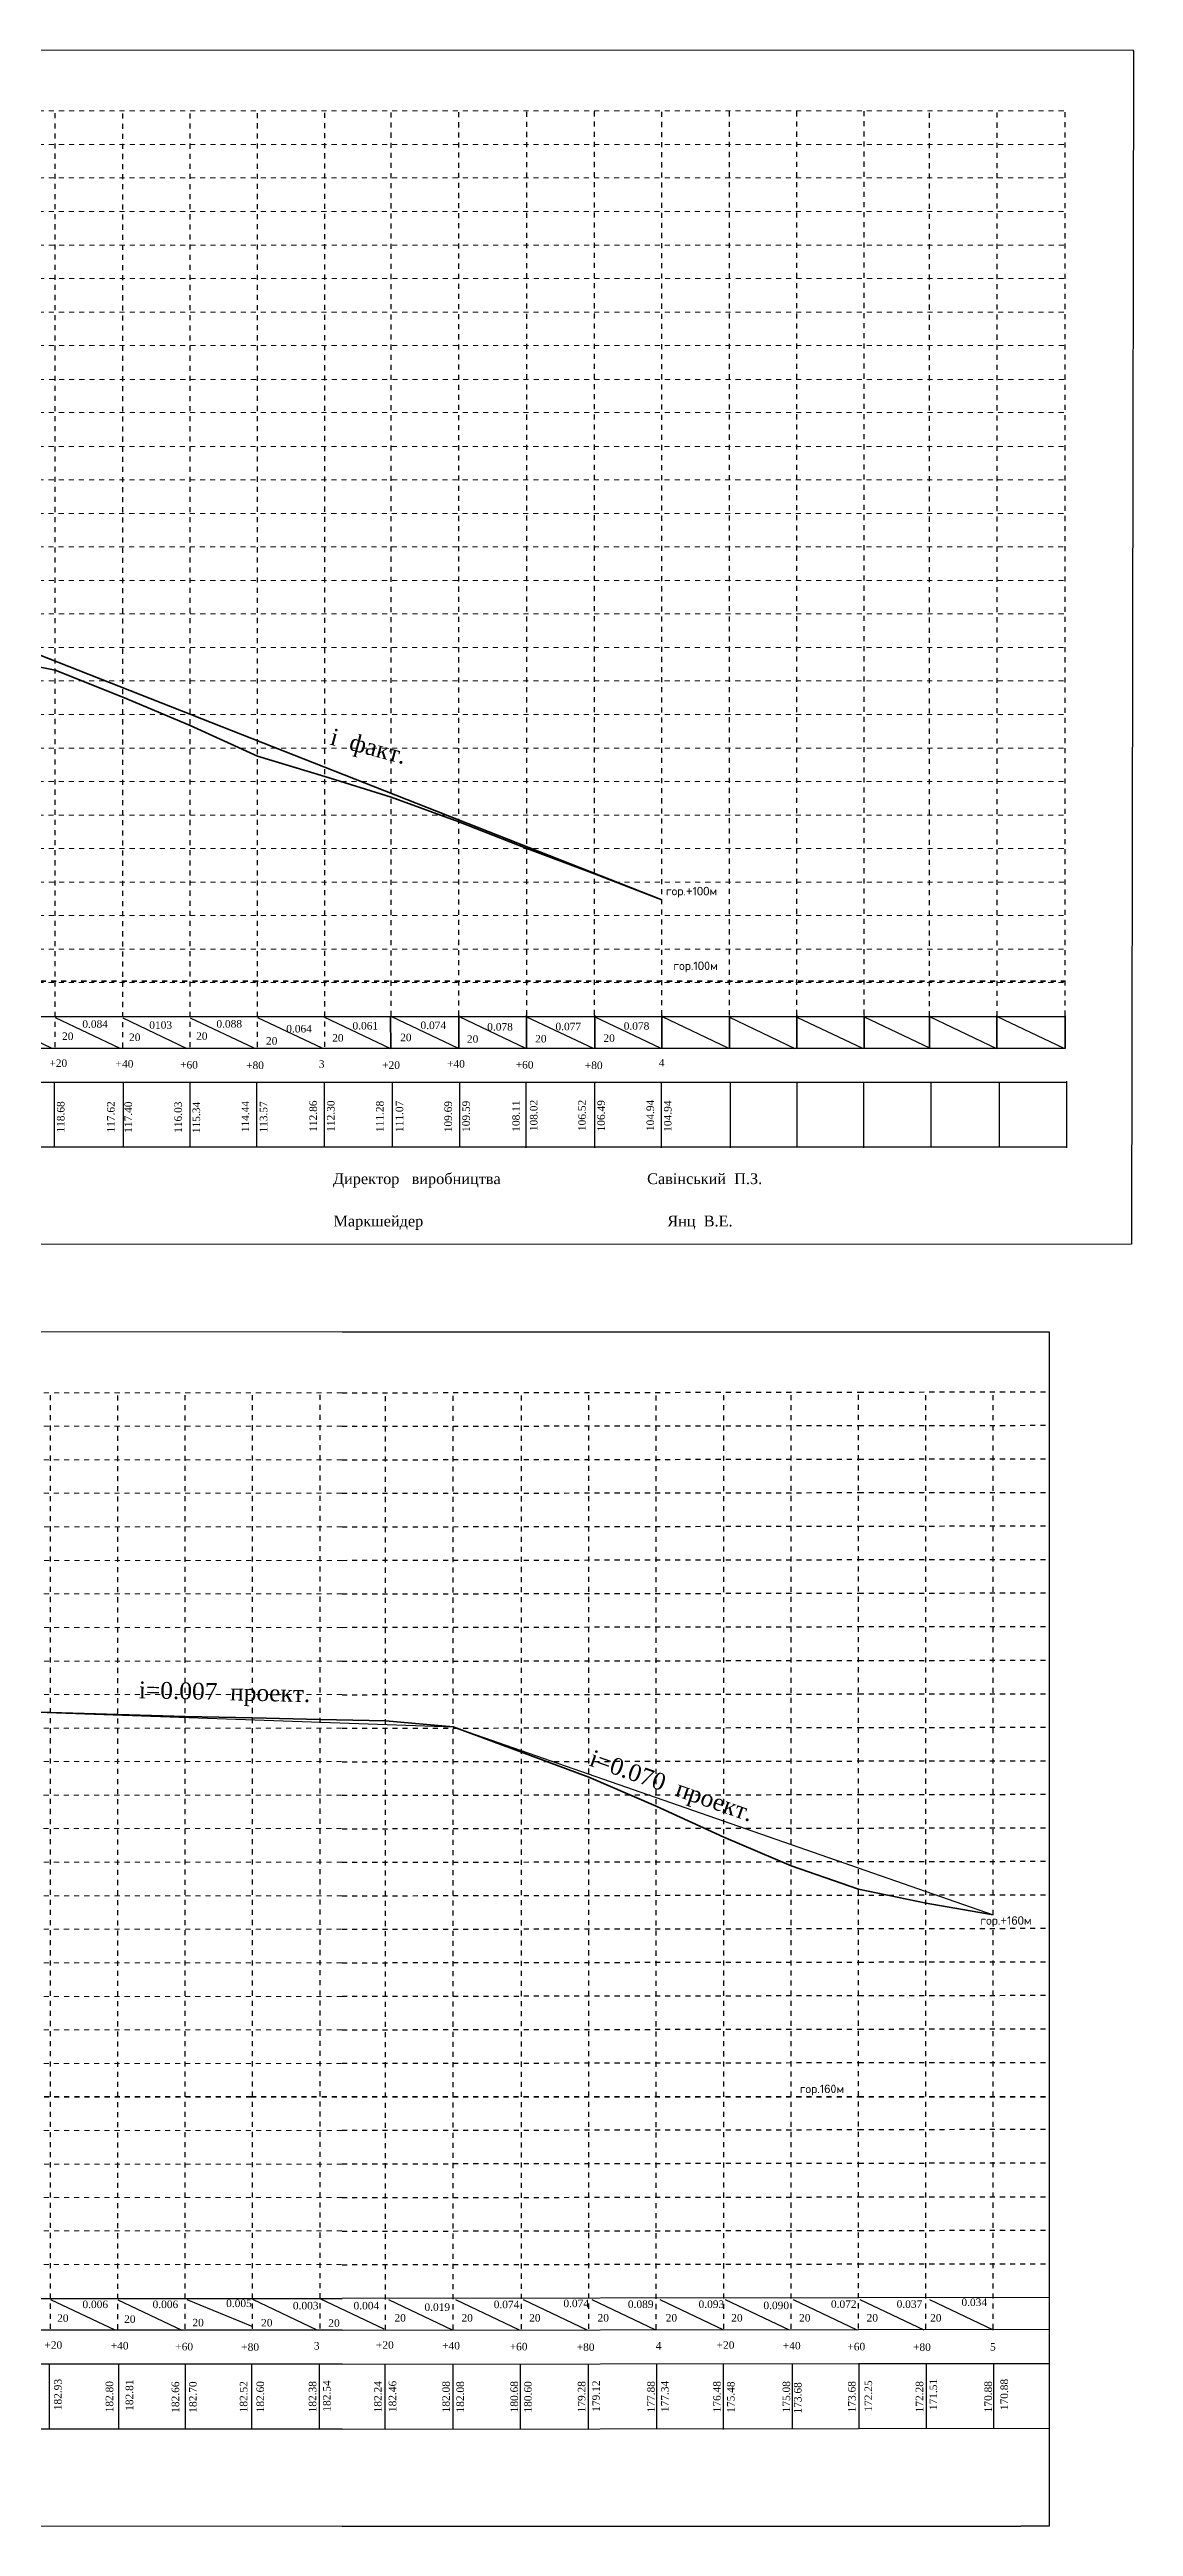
# Model space of a CAD drawing. Header units: millimetres. Extents: x -350 to 1691, y 600 to 2712.
# Drawn here: x 1366 to 1688, y 600 to 1336 of the extents above; entities that cross this region are included whole.
import ezdxf

# ---------------------------------------------------------------- set-up
doc = ezdxf.new("R2010")
doc.units = ezdxf.units.MM
doc.linetypes.add('AHIDDEN2', pattern=[3, 1.5, -1.5])
for name, color, linetype in [('ЗАРАМОЧНОЕ ОФ.', 7, 'Continuous'), ('Окантовка року', 7, 'Continuous'), ('оформлення', 7, 'Continuous'), ('уклон факт', 7, 'Continuous')]:
    doc.layers.add(name, color=color, linetype=linetype)
doc.styles.add('grad', font='grad.shx')

msp = doc.modelspace()

# ---------------------------------------------------------------- linework, layer by layer
at = {"layer": 'ЗАРАМОЧНОЕ ОФ.', "color": 1, "linetype": 'AHIDDEN2', "lineweight": 35}
for points in [[(1138.43, 1058.83), (1667.77, 1058.83)], [(1136.37, 727.28), (1425.85, 727.28)], [(1425.85, 727.28), (1606.37, 727.28)], [(1606.37, 727.28), (1662.96, 727.28)]]:
    msp.add_lwpolyline(points, dxfattribs=at)
at = {"layer": 'Окантовка року', "color": 7, "linetype": 'AHIDDEN2', "lineweight": 25}
for p, q in [((1452.89, 936.5), (1606.37, 936.71)), ((1606.37, 936.71), (1662.96, 936.79)), ((1452.89, 926.55), (1606.37, 926.76)), ((1606.37, 926.76), (1662.96, 926.84)), ((1452.89, 916.59), (1606.37, 916.8)), ((1606.37, 916.8), (1662.96, 916.88)), ((1452.89, 906.63), (1606.37, 906.84)), ((1606.37, 906.84), (1662.96, 906.92)), ((1452.89, 896.67), (1606.37, 896.88)), ((1606.37, 896.88), (1662.96, 896.96)), ((1452.89, 886.71), (1606.37, 886.92)), ((1606.37, 886.92), (1662.96, 887)), ((1452.89, 876.75), (1606.37, 876.96)), ((1606.37, 876.96), (1662.96, 877.04)), ((1452.89, 866.8), (1606.37, 867.01)), ((1606.37, 867.01), (1662.96, 867.09)), ((1452.89, 856.74), (1606.37, 856.95)), ((1606.37, 856.95), (1662.96, 857.03)), ((1452.89, 846.78), (1606.37, 847)), ((1606.37, 847), (1662.96, 847.07)), ((1452.89, 836.82), (1606.37, 837.04)), ((1606.37, 837.04), (1662.96, 837.11)), ((1452.89, 826.87), (1606.37, 827.08)), ((1606.37, 827.08), (1662.96, 827.16)), ((1452.89, 816.9), (1606.37, 817.11)), ((1606.37, 817.11), (1662.96, 817.19)), ((1452.89, 806.95), (1606.37, 807.16)), ((1606.37, 807.16), (1662.96, 807.24)), ((1452.89, 796.99), (1606.37, 797.2)), ((1606.37, 797.2), (1662.96, 797.28)), ((1452.89, 787.03), (1606.37, 787.24)), ((1606.37, 787.24), (1662.96, 787.32)), ((1452.89, 777.08), (1606.37, 777.29)), ((1606.37, 777.29), (1662.96, 777.37)), ((1452.89, 767.13), (1606.37, 767.34)), ((1606.37, 767.34), (1662.96, 767.42)), ((1452.89, 757.17), (1606.37, 757.38)), ((1606.37, 757.38), (1662.96, 757.46)), ((1452.89, 747.21), (1606.37, 747.42)), ((1606.37, 747.42), (1662.96, 747.5)), ((1452.89, 737.24), (1606.37, 737.46)), ((1606.37, 737.46), (1662.96, 737.53)), ((1452.89, 717.33), (1606.37, 717.54)), ((1606.37, 717.58), (1662.96, 717.66)), ((1452.89, 707.37), (1606.37, 707.59)), ((1606.37, 707.59), (1662.96, 707.66)), ((1452.89, 697.32), (1606.37, 697.53)), ((1606.37, 697.53), (1662.96, 697.61)), ((1452.89, 687.36), (1606.37, 687.57)), ((1606.37, 687.57), (1662.96, 687.65)), ((1452.89, 677.4), (1606.37, 677.61)), ((1606.37, 677.61), (1662.96, 677.69))]:
    msp.add_line(p, q, dxfattribs=at)
at = {"layer": 'Окантовка року', "color": 7, "linetype": 'Continuous', "lineweight": 25}
for p, q in [((1452.89, 667.45), (1606.37, 667.66)), ((1606.37, 667.66), (1662.96, 667.74)), ((1452.89, 657.94), (1606.37, 658.15)), ((1606.37, 658.15), (1662.96, 658.23)), ((1452.89, 647.79), (1606.37, 648)), ((1606.37, 648), (1662.79, 648.08)), ((1452.89, 628.53), (1606.37, 628.74)), ((1606.37, 628.74), (1662.96, 628.82))]:
    msp.add_line(p, q, dxfattribs=at)
at = {"layer": 'оформлення', "color": 7, "linetype": 'Continuous', "lineweight": 30}
for p, q in [((1688.01, 1335.33), (1687.43, 980.63)), ((1688.02, 1335.21), (1688.02, 1335.53)), ((1668.24, 1028.59), (1668.24, 1029.08)), ((1452.89, 954.65), (1609.7, 954.65)), ((1452.89, 599.68), (1609.7, 599.68))]:
    msp.add_line(p, q, dxfattribs=at)
at = {"layer": 'оформлення', "color": 1, "linetype": 'Continuous', "lineweight": 35}
msp.add_line((1146.76, 1240.78), (1547.92, 1083.01), dxfattribs=at)
at = {"layer": 'оформлення', "color": 7, "linetype": 'Continuous', "lineweight": 35}
for p, q in [((1487.56, 1048.62), (1487.56, 1038.91)), ((1507.74, 1048.78), (1507.74, 1039.07)), ((1527.95, 1048.66), (1527.95, 1038.94)), ((1547.9, 1048.61), (1547.9, 1038.9)), ((1567.96, 1048.51), (1567.96, 1038.86)), ((1588.04, 1048.78), (1588.04, 1039.06)), ((1608.02, 1048.63), (1608.02, 1038.91)), ((1627.42, 1048.52), (1627.42, 1038.86)), ((1647.46, 1048.64), (1647.46, 1038.92)), ((1667.77, 1048.57), (1667.77, 1038.86))]:
    msp.add_line(p, q, dxfattribs=at)
at = {"layer": 'оформлення', "color": 7, "linetype": 'Continuous', "lineweight": 30}
for points in [[(1687.43, 980.63), (895.98, 980.52), (896.14, 1335.68), (1688.02, 1335.53)], [(1452.89, 599.68), (894.52, 599.6), (894.68, 954.76), (1452.89, 954.65)], [(1609.7, 954.65), (1654.55, 954.65)], [(1654.55, 954.65), (1662.96, 954.65), (1662.96, 599.68), (1654.55, 599.68)], [(1609.7, 599.68), (1654.55, 599.68)]]:
    msp.add_lwpolyline(points, dxfattribs=at)
at = {"layer": 'оформлення', "color": 7, "linetype": 'AHIDDEN2', "lineweight": 25}
for points in [[(1447.82, 1039.34), (1447.82, 1317.63)], [(1527.9, 1048.76), (1527.9, 1317.68)], [(1587.97, 1048.78), (1587.97, 1317.94)], [(1608.03, 1048.86), (1608.03, 1317.83)], [(1367.69, 1039.24), (1367.69, 1317.53)], [(1387.72, 1039.14), (1387.72, 1317.33)], [(1407.78, 1039.22), (1407.78, 1317.51)], [(1427.76, 1039.26), (1427.76, 1317.45)], [(1467.51, 1048.48), (1467.51, 1317.3)], [(1487.57, 1048.56), (1487.57, 1317.53)], [(1507.84, 1048.68), (1507.84, 1317.44)], [(1547.92, 1048.66), (1547.92, 1317.34)], [(1567.98, 1048.74), (1567.98, 1317.44)], [(1627.44, 1048.37), (1627.44, 1316.87)], [(1647.5, 1048.45), (1647.5, 1316.93)], [(1667.77, 1048.57), (1667.77, 1317.49)], [(1366.24, 658.32), (1366.24, 936.62)], [(1386.26, 658.22), (1386.26, 936.42)], [(1406.32, 658.3), (1406.32, 936.59)], [(1426.31, 658.34), (1426.31, 936.54)], [(1446.37, 658.42), (1446.37, 936.71)], [(1465.85, 658.04), (1465.85, 936.24)], [(1485.91, 658.12), (1485.91, 936.41)], [(1506.18, 658.24), (1506.18, 936.44)], [(1526.24, 658.32), (1526.24, 936.62)], [(1546.26, 658.22), (1546.26, 936.42)], [(1566.32, 658.3), (1566.32, 936.59)], [(1586.31, 658.34), (1586.31, 936.54)], [(1606.37, 658.42), (1606.37, 936.71)], [(1626.31, 658.34), (1626.31, 936.54)], [(1646.31, 658.34), (1646.31, 936.54)]]:
    msp.add_lwpolyline(points, dxfattribs=at)
at = {"layer": 'оформлення', "color": 7, "linetype": 'AHIDDEN2', "lineweight": 20}
for points in [[(1137.79, 1317.42), (1667.77, 1317.42)], [(1137.8, 1307.47), (1667.77, 1307.47)], [(1137.76, 1297.51), (1667.77, 1297.51)], [(1137.74, 1287.55), (1667.77, 1287.55)], [(1137.82, 1277.58), (1667.77, 1277.58)], [(1137.85, 1267.6), (1667.77, 1267.6)], [(1137.8, 1257.66), (1667.77, 1257.66)], [(1137.81, 1247.71), (1667.77, 1247.71)], [(1137.84, 1237.66), (1667.77, 1237.66)], [(1137.8, 1227.77), (1667.77, 1227.77)], [(1137.72, 1217.76), (1667.77, 1217.76)], [(1137.73, 1207.8), (1667.77, 1207.8)], [(1137.7, 1197.84), (1667.77, 1197.84)], [(1137.68, 1187.88), (1667.77, 1187.88)], [(1137.76, 1177.92), (1667.77, 1177.92)], [(1137.79, 1167.94), (1667.77, 1167.94)], [(1137.73, 1158), (1667.77, 1158)], [(1137.74, 1148.04), (1667.77, 1148.04)], [(1137.76, 1138.05), (1667.77, 1138.05)], [(1137.77, 1128.09), (1667.77, 1128.09)], [(1137.73, 1118.13), (1667.77, 1118.13)], [(1137.71, 1108.17), (1667.77, 1108.17)], [(1137.79, 1098.21), (1667.77, 1098.21)], [(1137.82, 1088.23), (1667.77, 1088.23)], [(1137.77, 1078.29), (1667.77, 1078.29)], [(1137.78, 1068.33), (1667.77, 1068.33)], [(1137.73, 1058.4), (1667.77, 1058.4)], [(1136.33, 936.5), (1452.89, 936.5)], [(1136.34, 926.55), (1452.89, 926.55)], [(1136.31, 916.59), (1452.89, 916.59)], [(1136.29, 906.63), (1452.89, 906.63)], [(1136.37, 896.67), (1452.89, 896.67)], [(1136.4, 886.69), (1452.89, 886.69)], [(1136.34, 876.74), (1452.89, 876.74)], [(1136.35, 866.79), (1452.89, 866.79)], [(1136.38, 856.74), (1452.89, 856.74)], [(1136.35, 846.85), (1452.89, 846.85)], [(1136.27, 836.84), (1452.89, 836.84)], [(1136.28, 826.89), (1452.89, 826.89)], [(1136.24, 816.93), (1452.89, 816.93)], [(1136.22, 806.97), (1452.89, 806.97)], [(1136.31, 797), (1452.89, 797)], [(1136.33, 787.02), (1452.89, 787.02)], [(1136.28, 777.08), (1452.89, 777.08)], [(1136.29, 767.13), (1452.89, 767.13)], [(1136.3, 757.13), (1452.89, 757.13)], [(1136.31, 747.17), (1452.89, 747.17)], [(1136.28, 737.21), (1452.89, 737.21)], [(1136.34, 717.29), (1452.89, 717.29)], [(1136.37, 707.31), (1452.89, 707.31)], [(1136.31, 697.37), (1452.89, 697.37)], [(1136.32, 687.41), (1452.89, 687.41)], [(1136.27, 677.48), (1452.89, 677.48)]]:
    msp.add_lwpolyline(points, dxfattribs=at)
at = {"layer": 'оформлення', "color": 7, "linetype": 'Continuous', "lineweight": 35}
for points in [[(1146.76, 1240.78), (1166.82, 1230.37), (1187.08, 1217.96), (1207.14, 1206.73), (1227.17, 1196.18), (1247.23, 1185.66), (1267.21, 1176.15), (1287.28, 1168.21), (1307.3, 1163.81), (1327.37, 1159.15), (1347.63, 1155.19), (1367.69, 1151.27), (1387.72, 1143.27), (1407.78, 1134.76), (1427.76, 1125.67), (1447.82, 1119.62), (1467.51, 1113.53), (1487.57, 1106.15), (1507.84, 1098.23), (1527.9, 1090.69), (1547.92, 1083.01)], [(1467.36, 1038.86), (1467.31, 1048.29)], [(1346.18, 842.1), (1366.24, 841.52), (1386.26, 840.93), (1406.32, 840.35), (1426.31, 839.88), (1446.37, 839.42), (1465.85, 839.01), (1485.91, 837.25), (1506.18, 829.72), (1526.24, 822.27), (1546.26, 813.69), (1566.32, 804.49), (1586.31, 795.95), (1606.37, 789.02), (1626.44, 784.79), (1646.31, 781.37)]]:
    msp.add_lwpolyline(points, dxfattribs=at)
at = {"layer": 'оформлення', "color": 2, "linetype": 'Continuous', "lineweight": 35}
msp.add_lwpolyline([(1507.42, 1098.2), (1507.42, 1098.23), (1509.17, 1098.23)], dxfattribs=at)
at = {"layer": 'оформлення', "color": 7, "linetype": 'Continuous', "lineweight": 25}
for points in [[(1085.03, 1048.29), (1667.77, 1048.29)], [(1347.63, 1047.98), (1366.72, 1038.93)], [(1367.69, 1048.01), (1386.89, 1038.92)], [(1387.72, 1047.9), (1406.8, 1038.86)], [(1407.78, 1047.95), (1426.71, 1038.98)], [(1427.76, 1048.03), (1446.87, 1038.97)], [(1447.45, 1048.25), (1467.28, 1038.86)], [(1467.54, 1048.29), (1487.22, 1038.97)], [(1487.68, 1048.29), (1507.38, 1038.96)], [(1507.74, 1048.25), (1527.53, 1038.88)], [(1527.95, 1048.24), (1547.4, 1039.02)], [(1547.98, 1048.29), (1567.56, 1039.01)], [(1567.96, 1048.09), (1587.44, 1038.86)], [(1588.04, 1048.13), (1607.53, 1038.9)], [(1608.02, 1048.21), (1627.42, 1039.02)], [(1627.4, 1048.29), (1647.31, 1038.86)], [(1647.57, 1048.29), (1667.17, 1039)], [(1667.77, 1038.86), (1085.09, 1038.86)], [(1668.24, 1028.71), (1085, 1028.71)], [(1367.49, 1009.38), (1367.49, 1028.65)], [(1388.01, 1009.39), (1388.01, 1028.66)], [(1407.8, 1009.51), (1407.8, 1028.66)], [(1427.58, 1009.39), (1427.58, 1028.65)], [(1447.66, 1009.44), (1447.66, 1028.66)], [(1467.89, 1009.44), (1467.89, 1028.65)], [(1487.93, 1009.38), (1487.93, 1028.67)], [(1507.64, 1009.34), (1507.64, 1028.56)], [(1527.98, 1009.34), (1527.98, 1028.55)], [(1547.79, 1009.29), (1547.79, 1028.56)], [(1568.31, 1009.3), (1568.31, 1028.57)], [(1588.1, 1009.42), (1588.1, 1028.57)], [(1607.89, 1009.3), (1607.89, 1028.56)], [(1627.97, 1009.35), (1627.97, 1028.57)], [(1648.2, 1009.35), (1648.2, 1028.56)], [(1668.23, 1009.29), (1668.23, 1028.58)], [(1668.23, 1009.45), (1085.06, 1009.45)], [(1083.58, 667.37), (1452.89, 667.37)], [(1366.24, 667.09), (1385.43, 658)], [(1386.26, 666.98), (1405.34, 657.94)], [(1406.78, 667.09), (1426.14, 659.08)], [(1426.31, 667.11), (1445.42, 658.06)], [(1465.38, 658.28), (1446.44, 667.23)], [(1466.71, 667.03), (1485.64, 658.07)], [(1486.61, 667.03), (1505.54, 658.07)], [(1506.73, 667.03), (1525.66, 658.07)], [(1527.06, 667.03), (1545.99, 658.07)], [(1547.3, 667.03), (1566.23, 658.07)], [(1566.77, 667.03), (1585.7, 658.07)], [(1586.9, 667.03), (1605.83, 658.07)], [(1606.77, 667.03), (1625.7, 658.07)], [(1627.41, 667.03), (1646.34, 658.07)], [(1452.89, 657.94), (1083.63, 657.94)], [(1452.89, 647.79), (1083.55, 647.79)], [(1465.67, 628.58), (1465.67, 647.8)], [(1485.91, 628.58), (1485.91, 647.79)], [(1505.94, 628.52), (1505.94, 647.81)], [(1366.03, 628.46), (1366.03, 647.73)], [(1386.55, 628.47), (1386.55, 647.74)], [(1406.34, 628.59), (1406.34, 647.74)], [(1426.13, 628.47), (1426.13, 647.73)], [(1446.21, 628.52), (1446.21, 647.74)], [(1526.07, 628.51), (1526.07, 647.73)], [(1546.41, 628.51), (1546.41, 647.72)], [(1566.22, 628.46), (1566.22, 647.73)], [(1586.74, 628.47), (1586.74, 647.74)], [(1606.53, 628.59), (1606.53, 647.74)], [(1626.53, 628.59), (1626.53, 647.74)], [(1646.53, 628.59), (1646.53, 647.74)], [(1452.89, 628.53), (1083.61, 628.53)]]:
    msp.add_lwpolyline(points, dxfattribs=at)
at = {"layer": 'оформлення', "color": 1, "linetype": 'Continuous', "lineweight": 30}
msp.add_lwpolyline([(1145.3, 873.29), (1325.91, 842.88), (1485.91, 837.25), (1646.31, 781.37)], dxfattribs=at)

# ---------------------------------------------------------------- texts
at = {"layer": 'оформлення', "color": 7, "attachment_point": 1, "style": 'grad'}
for s, insert, char_height, width in [('{\\fTimes New Roman|b0|i0|c0|p18;0.\\fTimes New Roman|b0|i0|c204|p18;0\\fTimes New Roman|b0|i0|c0|p18;84}', (1375.74, 1047.2), 2.24017, 10.8194), ('{\\fTimes New Roman|b0|i0|c0|p18;0103}', (1395.63, 1046.89), 2.2402, 10.8194), ('{\\fTimes New Roman|b0|i0|c0|p18;0.\\fTimes New Roman|b0|i0|c204|p18;0\\fTimes New Roman|b0|i0|c0|p18;88}', (1415.57, 1047.25), 2.24017, 10.8194), ('{\\fTimes New Roman|b0|i0|c0|p18;0.\\fTimes New Roman|b0|i0|c204|p18;0\\fTimes New Roman|b0|i0|c0|p18;61}', (1456, 1046.7), 2.24017, 10.8194), ('{\\fTimes New Roman|b0|i0|c0|p18;0.\\fTimes New Roman|b0|i0|c204|p18;0\\fTimes New Roman|b0|i0|c0|p18;74}', (1476.2, 1046.83), 2.24017, 10.8194), ('{\\fTimes New Roman|b0|i0|c0|p18;0.\\fTimes New Roman|b0|i0|c204|p18;0\\fTimes New Roman|b0|i0|c0|p18;78}', (1496.03, 1046.38), 2.24017, 10.8194), ('{\\fTimes New Roman|b0|i0|c0|p18;0.\\fTimes New Roman|b0|i0|c204|p18;0\\fTimes New Roman|b0|i0|c0|p18;77}', (1516.3, 1046.47), 2.24017, 10.8194), ('{\\fTimes New Roman|b0|i0|c0|p18;0.\\fTimes New Roman|b0|i0|c204|p18;0\\fTimes New Roman|b0|i0|c0|p18;78}', (1536.58, 1046.62), 2.24017, 10.8194), ('{\\fTimes New Roman|b0|i0|c0|p18;20}', (1369.71, 1043.58), 2.2402, 3.6464), ('{\\fTimes New Roman|b0|i0|c0|p18;20}', (1389.61, 1043.27), 2.2402, 3.6464), ('{\\fTimes New Roman|b0|i0|c0|p18;20}', (1409.54, 1043.64), 2.2402, 3.6464), ('{\\fTimes New Roman|b0|i0|c0|p18;20}', (1430.3, 1042.2), 2.2402, 3.6464), ('{\\fTimes New Roman|b0|i0|c0|p18;20}', (1449.97, 1043.08), 2.2402, 3.6464), ('{\\fTimes New Roman|b0|i0|c0|p18;20}', (1470.17, 1043.22), 2.2402, 3.6464), ('{\\fTimes New Roman|b0|i0|c0|p18;20}', (1490, 1042.76), 2.2402, 3.6464), ('{\\fTimes New Roman|b0|i0|c0|p18;20}', (1510.27, 1042.85), 2.2402, 3.6464), ('{\\fTimes New Roman|b0|i0|c0|p18;20}', (1530.55, 1043.01), 2.2402, 3.6464), ('{\\fTimes New Roman|b0|i0|c204|p18;+20}', (1365.94, 1035.57), 2.2402, 5.1183), ('{\\fTimes New Roman|b0|i0|c204|p18;+40}', (1385.62, 1035.37), 2.2402, 5.0942), ('\\pt2.24017;{\\fTimes New Roman|b0|i0|c204|p18;+60}', (1404.79, 1035.1), 2.2402, 5.4063), ('{\\fTimes New Roman|b0|i0|c204|p18;+80}', (1424.4, 1034.95), 2.2402, 6.2754), ('{\\fTimes New Roman|b0|i0|c204|p18;3}', (1445.99, 1035.35), 2.2402, 9.4431), ('{\\fTimes New Roman|b0|i0|c204|p18;+20}', (1464.82, 1034.99), 2.2402, 5.1183), ('{\\fTimes New Roman|b0|i0|c204|p18;+40}', (1484.1, 1035.37), 2.2402, 5.0942), ('\\pt2.24017;{\\fTimes New Roman|b0|i0|c204|p18;+60}', (1504.49, 1035.1), 2.2402, 5.4063), ('{\\fTimes New Roman|b0|i0|c204|p18;+80}', (1525.03, 1034.95), 2.2402, 6.2754), ('{\\fTimes New Roman|b0|i0|c0|p18;4}', (1547.03, 1035.72), 2.2402, 8.0905), ('{\\fTimes New Roman|b0|i0|c204|p18;Директор   виробництв\\fTimes New Roman|b0|i0|c0|p18;a\\fTimes New Roman|b0|i0|c204|p18;                                    Савінський  П.З.}', (1450.2, 1001.72), 3.20024, 149.2123), ('{\\fTimes New Roman|b0|i0|c204|p18;Маркшейдер                                                            Янц  В.Е.}', (1450.34, 989.14), 3.20024, 129.0135), ('{\\fTimes New Roman|b0|i0|c0|p18;20}', (1368.25, 662.66), 2.2402, 3.6464), ('{\\fTimes New Roman|b0|i0|c0|p18;0.\\fTimes New Roman|b0|i0|c204|p18;0\\fTimes New Roman|b0|i0|c0|p18;06}', (1375.77, 666.73), 2.24017, 10.8194), ('{\\fTimes New Roman|b0|i0|c0|p18;0.\\fTimes New Roman|b0|i0|c204|p18;0\\fTimes New Roman|b0|i0|c0|p18;06}', (1396.61, 666.73), 2.24017, 10.8194), ('{\\fTimes New Roman|b0|i0|c0|p18;0.\\fTimes New Roman|b0|i0|c204|p18;0\\fTimes New Roman|b0|i0|c0|p18;05}', (1418.46, 667.04), 2.24017, 10.8194), ('{\\fTimes New Roman|b0|i0|c0|p18;0.\\fTimes New Roman|b0|i0|c204|p18;0\\fTimes New Roman|b0|i0|c0|p18;03}', (1438.3, 666.35), 2.24017, 10.8194), ('{\\fTimes New Roman|b0|i0|c0|p18;0.\\fTimes New Roman|b0|i0|c204|p18;0\\fTimes New Roman|b0|i0|c0|p18;04}', (1456.31, 666.35), 2.24017, 10.8194), ('{\\fTimes New Roman|b0|i0|c0|p18;20}', (1468.47, 662.72), 2.2402, 3.6464), ('{\\fTimes New Roman|b0|i0|c0|p18;0.019}', (1477.38, 665.91), 2.2402, 10.8194), ('{\\fTimes New Roman|b0|i0|c0|p18;20}', (1488.37, 662.72), 2.2402, 3.6464), ('{\\fTimes New Roman|b0|i0|c0|p18;0.074}', (1497.96, 666.7), 2.2402, 10.8194), ('{\\fTimes New Roman|b0|i0|c0|p18;20}', (1508.49, 662.72), 2.2402, 3.6464), ('{\\fTimes New Roman|b0|i0|c0|p18;0.\\fTimes New Roman|b0|i0|c204|p18;0\\fTimes New Roman|b0|i0|c0|p18;74}', (1518.66, 667.01), 2.24017, 10.8194), ('{\\fTimes New Roman|b0|i0|c0|p18;20}', (1528.82, 662.72), 2.2402, 3.6464), ('{\\fTimes New Roman|b0|i0|c0|p18;0.\\fTimes New Roman|b0|i0|c204|p18;0\\fTimes New Roman|b0|i0|c0|p18;89}', (1537.82, 666.77), 2.24017, 10.8194), ('{\\fTimes New Roman|b0|i0|c0|p18;20}', (1549.06, 662.72), 2.2402, 3.6464), ('{\\fTimes New Roman|b0|i0|c0|p18;0.\\fTimes New Roman|b0|i0|c204|p18;0\\fTimes New Roman|b0|i0|c0|p18;93}', (1558.82, 666.77), 2.24017, 10.8194), ('{\\fTimes New Roman|b0|i0|c0|p18;20}', (1568.53, 662.72), 2.2402, 3.6464), ('{\\fTimes New Roman|b0|i0|c0|p18;0.\\fTimes New Roman|b0|i0|c204|p18;0\\fTimes New Roman|b0|i0|c0|p18;90}', (1578.09, 666.42), 2.24017, 10.8194), ('{\\fTimes New Roman|b0|i0|c0|p18;20}', (1588.67, 662.72), 2.2402, 3.6464), ('{\\fTimes New Roman|b0|i0|c0|p18;0.\\fTimes New Roman|b0|i0|c204|p18;0\\fTimes New Roman|b0|i0|c0|p18;72}', (1598.15, 666.81), 2.24017, 10.8194), ('{\\fTimes New Roman|b0|i0|c0|p18;20}', (1608.75, 662.72), 2.2402, 3.6464), ('{\\fTimes New Roman|b0|i0|c0|p18;0.\\fTimes New Roman|b0|i0|c204|p18;0\\fTimes New Roman|b0|i0|c0|p18;37}', (1617.67, 666.81), 2.24017, 10.8194), ('{\\fTimes New Roman|b0|i0|c0|p18;20}', (1627.61, 662.72), 2.2402, 3.6464), ('{\\fTimes New Roman|b0|i0|c0|p18;0.\\fTimes New Roman|b0|i0|c204|p18;0\\fTimes New Roman|b0|i0|c0|p18;34}', (1636.91, 667.36), 2.24017, 10.8194), ('{\\fTimes New Roman|b0|i0|c0|p18;20}', (1388.15, 662.35), 2.2402, 3.6464), ('{\\fTimes New Roman|b0|i0|c0|p18;20}', (1408.43, 661.31), 2.2402, 3.6464), ('{\\fTimes New Roman|b0|i0|c0|p18;20}', (1428.84, 661.28), 2.2402, 3.6464), ('{\\fTimes New Roman|b0|i0|c0|p18;20}', (1448.82, 661.2), 2.2402, 3.6464), ('{\\fTimes New Roman|b0|i0|c204|p18;+20}', (1364.48, 654.65), 2.2402, 5.1183), ('{\\fTimes New Roman|b0|i0|c204|p18;+40}', (1384.17, 654.45), 2.2402, 5.0942), ('\\pt2.24017;{\\fTimes New Roman|b0|i0|c204|p18;+60}', (1403.34, 654.18), 2.2402, 5.4063), ('{\\fTimes New Roman|b0|i0|c204|p18;+80}', (1422.95, 654.03), 2.2402, 6.2754), ('{\\fTimes New Roman|b0|i0|c204|p18;3}', (1444.54, 654.43), 2.2402, 9.4431), ('{\\fTimes New Roman|b0|i0|c204|p18;+20}', (1462.96, 654.65), 2.2402, 5.1183), ('{\\fTimes New Roman|b0|i0|c204|p18;+40}', (1482.64, 654.45), 2.2402, 5.0942), ('\\pt2.24017;{\\fTimes New Roman|b0|i0|c204|p18;+60}', (1502.7, 654.18), 2.2402, 5.4063), ('{\\fTimes New Roman|b0|i0|c204|p18;+80}', (1522.61, 654.03), 2.2402, 6.2754), ('{\\fTimes New Roman|b0|i0|c0|p18;4}', (1546.08, 654.43), 2.2402, 6.377), ('{\\fTimes New Roman|b0|i0|c204|p18;+20}', (1564.18, 654.65), 2.2402, 5.1183), ('{\\fTimes New Roman|b0|i0|c204|p18;+40}', (1583.86, 654.45), 2.2402, 5.0942), ('\\pt2.24017;{\\fTimes New Roman|b0|i0|c204|p18;+60}', (1603.03, 654.18), 2.2402, 5.4063), ('{\\fTimes New Roman|b0|i0|c204|p18;+80}', (1622.53, 654.03), 2.2402, 6.2754), ('{\\fTimes New Roman|b0|i0|c0|p18;5}', (1645.41, 654.13), 2.2402, 2.5422)]:
    msp.add_mtext(s, dxfattribs=dict(at, insert=insert, char_height=char_height, width=width))
at = {"layer": 'оформлення', "insert": (1436.33, 1045.82), "char_height": 2.24017, "width": 10.8194, "attachment_point": 1, "style": 'grad'}
msp.add_mtext('{\\fTimes New Roman|b0|i0|c0|p18;0.\\fTimes New Roman|b0|i0|c204|p18;0\\fTimes New Roman|b0|i0|c0|p18;64}', dxfattribs=at)
at = {"layer": 'оформлення', "char_height": 2.2402, "width": 9.4431, "attachment_point": 1, "rotation": 90, "style": 'grad'}
for s, insert in [('{\\fTimes New Roman|b0|i0|c0|p18;\\C1;114.44}', (1423.05, 1013.91)), ('{\\fTimes New Roman|b0|i0|c0|p18;\\C1;112.86}', (1443.19, 1014.07)), ('{\\fTimes New Roman|b0|i0|c0|p18;112.30}', (1448.43, 1014.07)), ('{\\fTimes New Roman|b0|i0|c0|p18;\\C1;111.28}', (1463.01, 1013.99)), ('{\\fTimes New Roman|b0|i0|c0|p18;111.07}', (1468.83, 1013.99)), ('{\\fTimes New Roman|b0|i0|c0|p18;109.59}', (1488.64, 1014)), ('{\\fTimes New Roman|b0|i0|c0|p18;\\C1;108.11}', (1503.46, 1014.08)), ('{\\fTimes New Roman|b0|i0|c0|p18;108.02}', (1508.71, 1014.25)), ('{\\fTimes New Roman|b0|i0|c0|p18;\\C1;106.52}', (1523.06, 1014.27)), ('{\\fTimes New Roman|b0|i0|c0|p18;106.49}', (1528.75, 1014.17)), ('{\\fTimes New Roman|b0|i0|c0|p18;\\C1;104.94}', (1543.35, 1014.27)), ('{\\fTimes New Roman|b0|i0|c0|p18;104.94}', (1548.53, 1014.06)), ('{\\fTimes New Roman|b0|i0|c0|p18;118.68}', (1368.19, 1013.82)), ('{\\fTimes New Roman|b0|i0|c0|p18;\\C1;117.62}', (1383.09, 1013.82)), ('{\\fTimes New Roman|b0|i0|c0|p18;117.40}', (1388.26, 1013.74)), ('{\\fTimes New Roman|b0|i0|c0|p18;\\C1;116.03}', (1403.07, 1013.74)), ('{\\fTimes New Roman|b0|i0|c0|p18;115.34}', (1408.48, 1013.65)), ('{\\fTimes New Roman|b0|i0|c0|p18;113.57}', (1428.46, 1013.82)), ('{\\fTimes New Roman|b0|i0|c0|p18;\\C1;109.69}', (1483.31, 1013.91)), ('{\\fTimes New Roman|b0|i0|c0|p18;182.93}', (1367.34, 634.14)), ('{\\fTimes New Roman|b0|i0|c0|p18;\\C1;182.8\\fTimes New Roman|b0|i0|c204|p18;0}', (1382.67, 633.52)), ('{\\fTimes New Roman|b0|i0|c0|p18;182.81}', (1388.6, 633.97)), ('{\\fTimes New Roman|b0|i0|c0|p18;\\C1;182.6\\fTimes New Roman|b0|i0|c204|p18;6}', (1402.27, 633.39)), ('{\\fTimes New Roman|b0|i0|c0|p18;182.70}', (1407.47, 633.41)), ('{\\fTimes New Roman|b0|i0|c0|p18;\\C1;182.5\\fTimes New Roman|b0|i0|c204|p18;2}', (1422.53, 633.51)), ('{\\fTimes New Roman|b0|i0|c0|p18;182.60}', (1427.48, 633.51)), ('{\\fTimes New Roman|b0|i0|c0|p18;\\C1;182.3\\fTimes New Roman|b0|i0|c204|p18;8}', (1443.01, 633.51)), ('{\\fTimes New Roman|b0|i0|c0|p18;182.54}', (1447.26, 633.72)), ('{\\fTimes New Roman|b0|i0|c0|p18;\\C1;182.2\\fTimes New Roman|b0|i0|c204|p18;4}', (1462.42, 633.51)), ('{\\fTimes New Roman|b0|i0|c0|p18;182.46}', (1466.77, 633.6)), ('{\\fTimes New Roman|b0|i0|c0|p18;\\C1;182.08}', (1482.68, 633.51)), ('{\\fTimes New Roman|b0|i0|c0|p18;182.08}', (1486.89, 633.46)), ('{\\fTimes New Roman|b0|i0|c0|p18;\\C1;180.68}', (1502.93, 633.51)), ('{\\fTimes New Roman|b0|i0|c0|p18;180.60}', (1507.01, 633.45)), ('{\\fTimes New Roman|b0|i0|c0|p18;\\C1;179.28}', (1522.95, 633.51)), ('{\\fTimes New Roman|b0|i0|c0|p18;179.12}', (1527.25, 633.67)), ('{\\fTimes New Roman|b0|i0|c0|p18;\\C1;177.88}', (1543.57, 633.51)), ('{\\fTimes New Roman|b0|i0|c0|p18;177.34}', (1547.69, 633.58)), ('{\\fTimes New Roman|b0|i0|c0|p18;\\C1;176.48}', (1563.16, 633.51)), ('{\\fTimes New Roman|b0|i0|c0|p18;175.48}', (1567.27, 633.4)), ('{\\fTimes New Roman|b0|i0|c0|p18;\\C1;175.08}', (1583.78, 633.51)), ('{\\fTimes New Roman|b0|i0|c0|p18;173.68}', (1587.16, 633.17)), ('{\\fTimes New Roman|b0|i0|c0|p18;\\C1;173.68}', (1603.23, 633.51)), ('{\\fTimes New Roman|b0|i0|c0|p18;172.25}', (1608.13, 633.71)), ('{\\fTimes New Roman|b0|i0|c0|p18;\\C1;172.28}', (1623.33, 633.51)), ('{\\fTimes New Roman|b0|i0|c0|p18;171.51}', (1627.44, 634.16)), ('{\\fTimes New Roman|b0|i0|c0|p18;\\C1;170.88}', (1643.73, 633.51)), ('{\\fTimes New Roman|b0|i0|c0|p18;170.88}', (1648.52, 634.16))]:
    msp.add_mtext(s, dxfattribs=dict(at, insert=insert))
at = {"layer": 'уклон факт', "color": 7, "linetype": 'Continuous', "lineweight": 35, "char_height": 5, "attachment_point": 1}
for s, insert, width, rotation in [('{\\fTimes New Roman|b0|i0|c204|p18;і  факт.}', (1450.31, 1134.04), 47.5182, 345.03055), ('{\\fTimes New Roman|b0|i0|c204|p18;\\C1;і\\fTimes New Roman|b0|i0|c0|p18;=0.007\\fTimes New Roman|b0|i0|c204|p18;  проект.}', (1392.6, 850.73), 53.5095, 358.70052), ('{\\fTimes New Roman|b0|i0|c204|p18;\\C1;і\\fTimes New Roman|b0|i0|c0|p18;=0.070\\fTimes New Roman|b0|i0|c204|p18;  проект.}', (1527.62, 830.55), 53.5095, 340.64414)]:
    msp.add_mtext(s, dxfattribs=dict(at, insert=insert, width=width, rotation=rotation))
at = {"layer": 'уклон факт', "color": 7, "linetype": 'Continuous', "lineweight": 35, "char_height": 2.5, "width": 22.849, "attachment_point": 1}
for s, insert in [('{\\Ftxt.shx|c204;гор.}+{\\Ftxt.shx|c204;1}00{\\Ftxt.shx|c204;м}', (1549.12, 1086.84)), ('{\\Ftxt.shx|c204;гор.}+{\\Ftxt.shx|c204;1}60{\\Ftxt.shx|c204;м}', (1642.55, 780.93))]:
    msp.add_mtext(s, dxfattribs=dict(at, insert=insert))
at = {"layer": 'уклон факт', "color": 1, "linetype": 'Continuous', "lineweight": 35, "char_height": 2.5, "width": 18.243, "attachment_point": 1}
for s, insert in [('{\\Ftxt.shx|c204;гор.1}0{\\Ftxt.shx|c204;0м}', (1551.34, 1064.65)), ('{\\Ftxt.shx|c204;гор.1}6{\\Ftxt.shx|c204;0м}', (1588.88, 730.9))]:
    msp.add_mtext(s, dxfattribs=dict(at, insert=insert))

doc.saveas('drawing.dxf')
